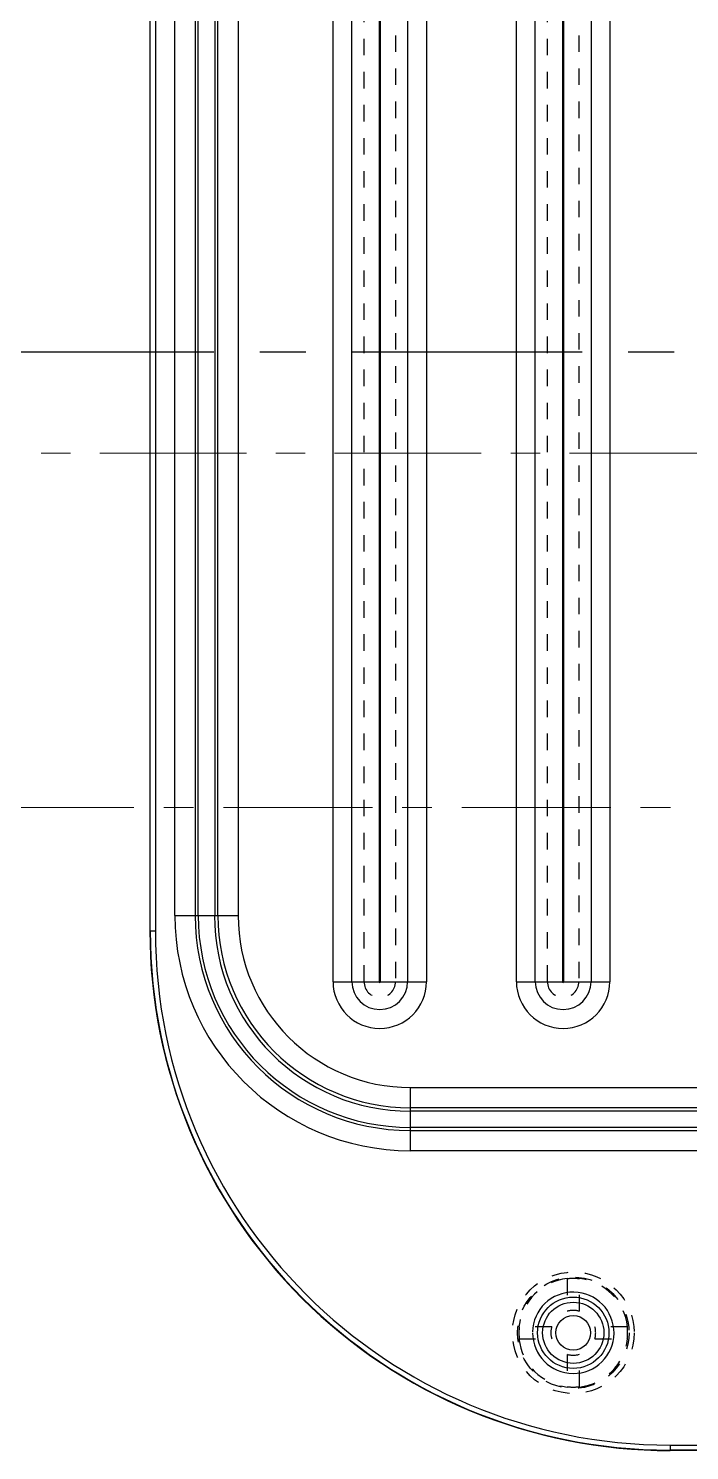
# Model space of a CAD drawing. Header units: millimetres. Extents: x -2895 to -298, y -11750 to -2997.
# Drawn here: x -2162.3 to -2097.1, y -3817.1 to -3676.6 of the extents above; entities that cross this region are included whole.
import ezdxf

# ---------------------------------------------------------------- set-up
doc = ezdxf.new("R2010")
doc.units = ezdxf.units.MM
doc.header["$LTSCALE"] = 16.335
doc.linetypes.add('CENTER', pattern=[0.6, 0.375, -0.075, 0.075, -0.075])
doc.linetypes.add('HIDDEN', pattern=[0.2, 0.1, -0.1])
doc.layers.get('0').update_dxf_attribs({"linetype": 'CONTINUOUS'})
doc.layers.add('center', color=1, linetype='CENTER', lineweight=9)
doc.layers.add('moldbase', color=7, linetype='CONTINUOUS', lineweight=20)
doc.layers.add('DEFAULT_2', color=8, linetype='HIDDEN')

# ---------------------------------------------------------------- blocks, each defined once
blk = doc.blocks.new('12')
at = {"color": 7, "linetype": 'Continuous'}
for p, q in [((459.17, -3111.88), (459.17, -2956.38)), ((460.81, -2956.38), (460.81, -3111.88)), ((454.4, -2959.29), (454.4, -3113.39)), ((454.44, -3113.39), (454.44, -2959.29)), ((454.94, -2959.29), (454.94, -3113.39)), ((456.87, -3111.88), (456.87, -2959.29)), ((458.87, -2959.29), (458.87, -3111.88)), ((461.11, -3111.88), (461.11, -2959.29)), ((463.11, -2959.29), (463.11, -3111.88)), ((472.47, -3118.41), (472.47, -2972.69)), ((474.32, -3118.41), (474.32, -2972.69)), ((477.01, -2972.69), (477.01, -3118.41)), ((477.14, -3118.41), (477.14, -2972.69)), ((479.83, -2972.69), (479.83, -3118.41)), ((481.68, -2972.69), (481.68, -3118.41)), ((490.56, -3118.41), (490.56, -2972.69)), ((492.41, -3118.41), (492.41, -2972.69)), ((495.1, -2972.69), (495.1, -3118.41)), ((495.23, -3118.41), (495.23, -2972.69)), ((497.92, -2972.69), (497.92, -3118.41)), ((499.77, -2972.69), (499.77, -3118.41)), ((456.87, -3111.88), (460.78, -3111.88)), ((460.81, -3111.88), (463.11, -3111.88)), ((454.4, -3113.39), (454.94, -3113.39)), ((472.47, -3118.41), (477.01, -3118.41)), ((477.14, -3118.41), (481.68, -3118.41)), ((490.56, -3118.41), (495.1, -3118.41)), ((495.23, -3118.41), (499.77, -3118.41)), ((480.09, -3128.86), (480.09, -3131.16)), ((480.09, -3128.86), (763.5, -3128.86)), ((763.5, -3130.86), (480.09, -3130.86)), ((480.09, -3131.16), (763.5, -3131.16)), ((480.09, -3131.2), (480.09, -3135.1)), ((509.02, -3132.8), (480.09, -3132.8)), ((480.09, -3133.1), (508.84, -3133.1)), ((510.84, -3135.1), (480.09, -3135.1)), ((505.72, -3164.17), (505.72, -3164.71)), ((505.72, -3164.17), (508.84, -3164.17)), ((508.84, -3164.67), (505.72, -3164.67)), ((534.64, -3164.71), (505.72, -3164.71))]:
    blk.add_line(p, q, dxfattribs=at)
for radius in [3.52, 3.02, 1.71]:
    blk.add_circle((496.17, -3153.08), radius, dxfattribs=at)
for centre, radius, start, end in [((480.09, -3111.88), 23.22, 180, 270), ((480.09, -3111.88), 21.22, 180, 270), ((480.09, -3111.88), 20.92, 180, 270), ((480.09, -3111.88), 19.32, 180, 270), ((480.09, -3111.88), 18.98, 180, 270), ((480.09, -3111.88), 16.98, 180, 270), ((505.72, -3113.39), 51.32, 180, 270.002), ((505.72, -3113.39), 51.28, 180, 270), ((505.72, -3113.39), 50.78, 180, 270), ((477.08, -3118.41), 4.61, 180, 360), ((477.08, -3118.41), 2.75, 180.0001, 359.9999), ((477.08, -3118.41), 0.0669, 180, 0), ((495.17, -3118.41), 4.61, 180, 360), ((495.17, -3118.41), 2.75, 180.0001, 359.9999), ((495.17, -3118.41), 0.0669, 180, 0), ((496.17, -3153.08), 4.02, 180, 178.8082)]:
    blk.add_arc(centre, radius, start, end, dxfattribs=at)
at = {"layer": 'DEFAULT_2', "color": 8, "linetype": 'HIDDEN'}
for p, q in [((475.53, -3118.41), (475.53, -2972.69)), ((478.63, -2972.69), (478.63, -3118.41)), ((493.62, -3118.41), (493.62, -2972.69)), ((496.72, -2972.69), (496.72, -3118.41)), ((495.57, -3147.73), (495.57, -3150.96)), ((496.77, -3150.96), (496.77, -3147.73)), ((494.04, -3152.48), (490.82, -3152.48)), ((501.52, -3152.48), (498.3, -3152.48)), ((490.82, -3153.69), (494.04, -3153.69)), ((498.3, -3153.69), (501.52, -3153.69)), ((495.57, -3155.21), (495.57, -3158.44)), ((496.77, -3158.44), (496.77, -3155.21))]:
    blk.add_line(p, q, dxfattribs=at)
for radius in [6, 5.5]:
    blk.add_circle((496.17, -3153.08), radius, dxfattribs=at)
for centre, radius, start, end in [((477.08, -3118.41), 1.55, 180.0014, 359.9986), ((495.17, -3118.41), 1.55, 180.0014, 359.9986), ((496.17, -3153.08), 5.39, 96.4352, 173.571), ((496.17, -3153.08), 5.36, 83.5455, 96.4669), ((496.17, -3153.08), 5.39, 6.429, 83.5772), ((496.17, -3153.08), 2.21, 74.1889, 105.8422), ((496.17, -3153.08), 5.36, 173.5393, 186.4607), ((496.17, -3153.08), 2.21, 164.1734, 195.8266), ((496.17, -3153.08), 2.21, 344.1734, 15.8266), ((496.17, -3153.08), 5.36, 353.5393, 6.4607), ((496.17, -3153.08), 5.39, 186.429, 263.5648), ((496.17, -3153.08), 5.39, 276.4228, 353.571), ((496.17, -3153.08), 2.21, 254.1578, 285.8111), ((496.17, -3153.08), 5.36, 263.5331, 276.4545)]:
    blk.add_arc(centre, radius, start, end, dxfattribs=at)

msp = doc.modelspace()

# ---------------------------------------------------------------- linework, layer by layer
at = {"color": 1, "linetype": 'CENTER', "ltscale": 3.708617}
msp.add_line((-2203.058, -3708.566), (-1762.736, -3708.566), dxfattribs=at)
at = {"layer": 'center', "color": 1, "linetype": 'CENTER', "ltscale": 2.363514}
msp.add_line((-2247.897, -3718.566), (-1717.897, -3718.566), dxfattribs=at)
at = {"layer": 'moldbase', "color": 1, "linetype": 'CENTER', "ltscale": 2.4}
msp.add_line((-1657.897, -3753.566), (-2307.897, -3753.566), dxfattribs=at)

# ---------------------------------------------------------------- block references
msp.add_blockref('12', (-2604.694, -652.359))

doc.saveas('drawing.dxf')
